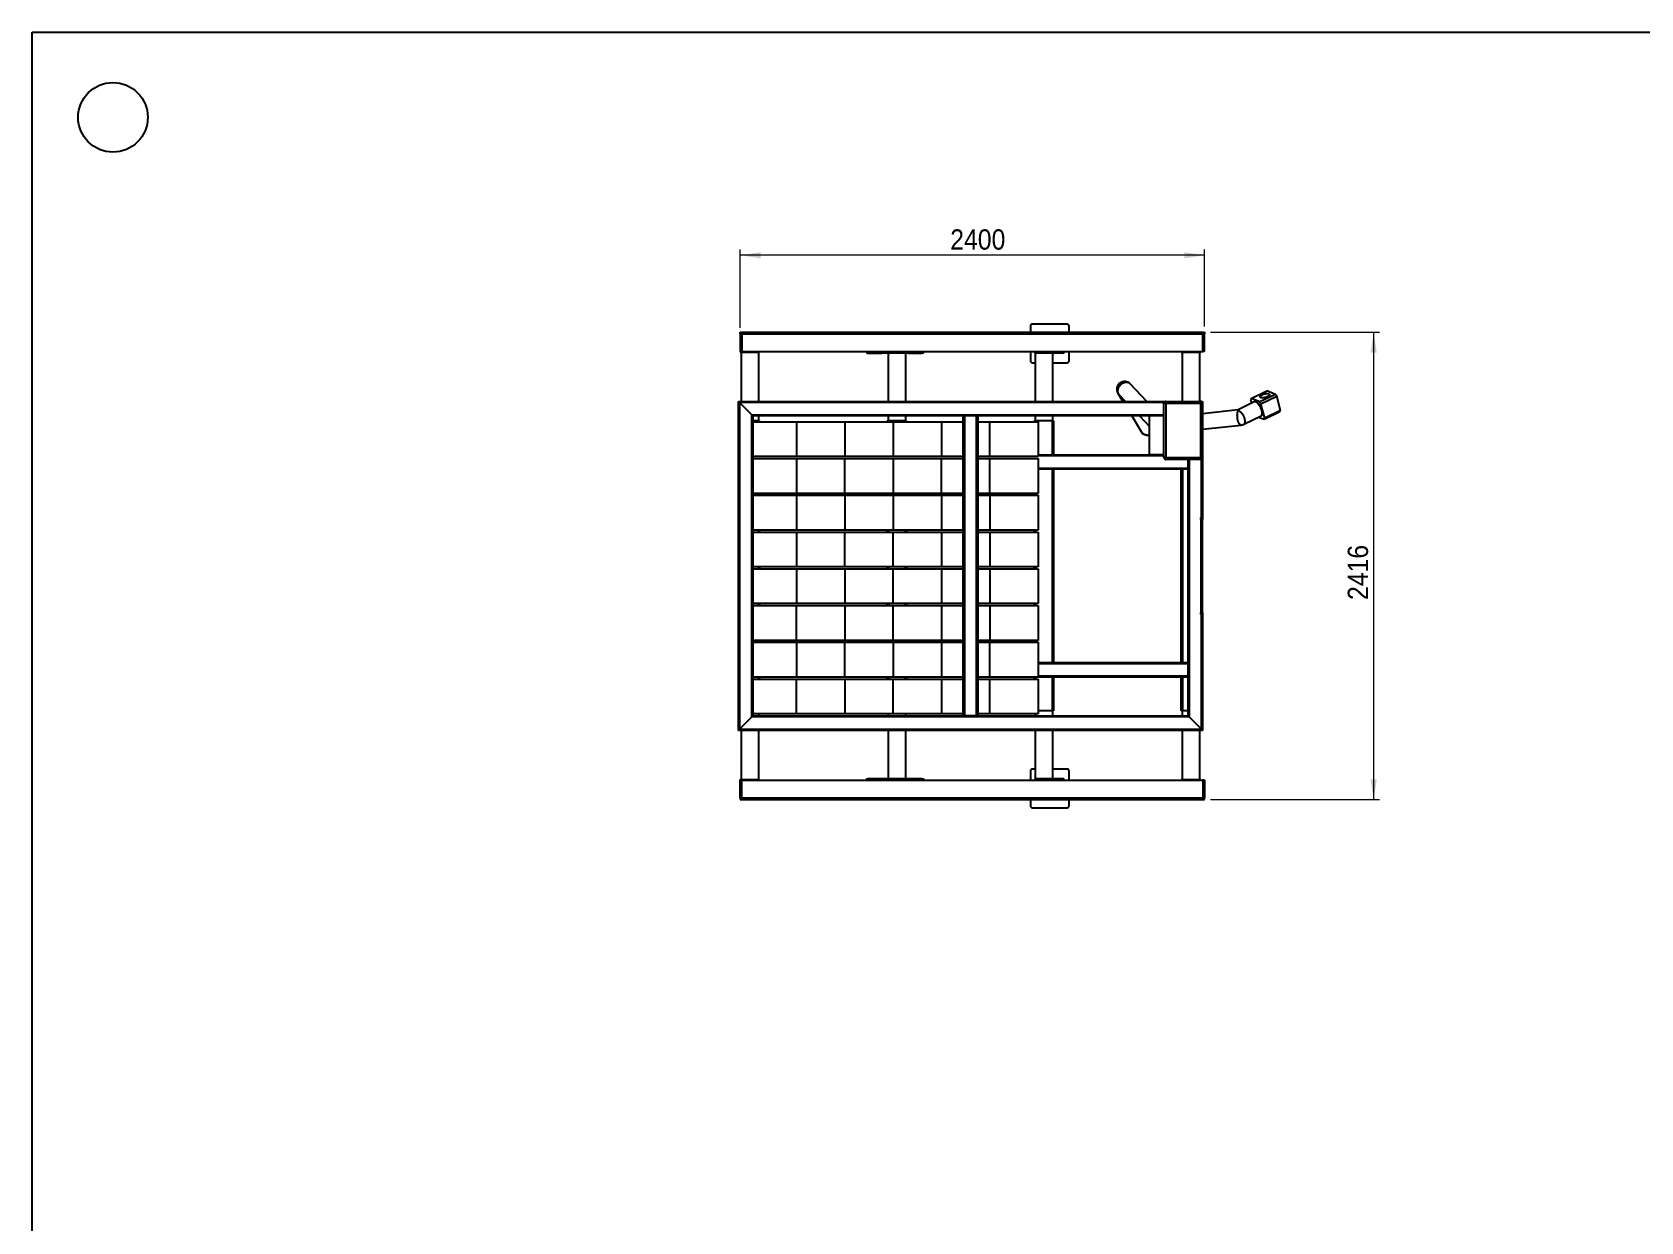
# Model space of a CAD drawing. Header units: millimetres. Extents: x 0 to 17520, y 0 to 12300.
# Drawn here: x 300 to 8616, y 6150 to 12300 of the extents above; entities that cross this region are included whole.
import ezdxf

# ---------------------------------------------------------------- set-up
doc = ezdxf.new("R2010")
doc.units = ezdxf.units.MM
doc.header["$LTSCALE"] = 30
doc.styles.add('SLDTEXTSTYLE5', font='GOTHIC.TTF', dxfattribs={"width": 0.913})
doc.dimstyles.new('SLDDIMSTYLE0', dxfattribs={"dimtxt": 105, "dimasz": 105, "dimexe": 0, "dimexo": 0.0625, "dimgap": 26.25, "dimtad": 1, "dimrnd": 1e-09, "dimzin": 12, "dimdsep": 46, "dimtxsty": 'SLDTEXTSTYLE5', "dimsah": 1, "dimcen": 0.09, "dimadec": 0, "dimazin": 3, "dimtfac": 1, "dimtdec": 3, "dimtofl": 0, "dimtmove": 0, "dimatfit": 3, "dimfxl": 0, "dimfrac": 2, "dimtolj": 1, "dimtzin": 12, "dimarcsym": 0})

# ---------------------------------------------------------------- blocks, each defined once
blk = doc.blocks.new('블럭4')
for p, q in [((300, 300), (300, 12300)), ((300, 12300), (17520, 12300))]:
    blk.add_line(p, q)
blk.add_circle((717.6, 11859.8), 180)
blk = doc.blocks.new('_D')
at = {"color": 7, "linetype": 'Continuous', "lineweight": 0}
for p, q in [((3960.7, 10770.8), (3960.7, 11176.6)), ((6360.7, 11146.6), (3960.7, 11146.6)), ((6360.7, 10778.8), (6360.7, 11176.6))]:
    blk.add_line(p, q, dxfattribs=at)
at = {"color": 7, "linetype": 'Continuous', "lineweight": 18}
for points in [[(3960.7, 11146.6), (4065.7, 11130.5), (4065.7, 11162.8)], [(6360.7, 11146.6), (6255.7, 11162.8), (6255.7, 11130.5)]]:
    blk.add_solid(points, dxfattribs=at)
at = {"color": 7, "linetype": 'Continuous', "lineweight": 18, "insert": (5046, 11280.7), "char_height": 105, "attachment_point": 1, "style": 'SLDTEXTSTYLE5'}
blk.add_mtext('2400', dxfattribs=at)
blk = doc.blocks.new('_D_1')
at = {"color": 7, "linetype": 'Continuous', "lineweight": 0}
for p, q in [((6390.7, 10748.8), (7265.1, 10748.8)), ((7235.1, 8332.8), (7235.1, 10748.8)), ((6390.7, 8332.8), (7265.1, 8332.8))]:
    blk.add_line(p, q, dxfattribs=at)
at = {"color": 7, "linetype": 'Continuous', "lineweight": 18}
for points in [[(7235.1, 10748.8), (7219, 10643.8), (7251.3, 10643.8)], [(7235.1, 8332.8), (7251.3, 8437.8), (7219, 8437.8)]]:
    blk.add_solid(points, dxfattribs=at)
at = {"color": 7, "linetype": 'Continuous', "lineweight": 18, "insert": (7101, 9364.5), "char_height": 105, "attachment_point": 1, "rotation": 90, "style": 'SLDTEXTSTYLE5'}
blk.add_mtext('2416', dxfattribs=at)

msp = doc.modelspace()

# ---------------------------------------------------------------- linework, layer by layer
for p, q in [((3960.73, 10740.051), (3960.73, 10748.788)), ((3960.73, 10748.788), (6360.73, 10748.788)), ((3960.73, 10740.051), (3969.467, 10740.051)), ((3960.73, 10740.051), (3960.73, 10645.788)), ((3969.467, 10740.051), (6351.993, 10740.051)), ((3969.467, 10740.051), (3969.467, 10648.788)), ((5460.73, 10780.788), (5460.73, 10748.788)), ((5650.73, 10790.788), (5470.73, 10790.788)), ((5660.73, 10748.788), (5660.73, 10780.788)), ((6351.993, 10740.051), (6360.73, 10740.051)), ((6351.993, 10648.788), (6351.993, 10740.051)), ((6360.73, 10748.788), (6360.73, 10740.051)), ((6360.73, 10648.788), (6360.73, 10740.051)), ((3960.73, 10645.788), (4060.73, 10645.788)), ((3969.467, 10648.788), (3960.761, 10648.788)), ((3965.73, 10645.788), (3965.73, 10390.788)), ((3969.467, 10648.788), (6351.993, 10648.788)), ((4055.73, 10390.788), (4055.73, 10645.788)), ((4060.73, 10648.788), (4060.73, 10645.788)), ((4685.73, 10646.788), (4685.73, 10648.788)), ((4688.93, 10645.988), (4688.93, 10648.788)), ((4720.73, 10648.788), (4720.73, 10645.788)), ((4720.73, 10645.788), (4820.73, 10645.788)), ((4725.73, 10645.788), (4725.73, 10643.988)), ((4815.73, 10643.988), (4815.73, 10645.788)), ((4820.73, 10648.788), (4820.73, 10645.788)), ((4832.53, 10648.788), (4832.53, 10645.988)), ((4835.73, 10648.788), (4835.73, 10646.788)), ((5460.73, 10648.788), (5460.73, 10600.788)), ((5480.73, 10648.788), (5480.73, 10645.788)), ((5480.73, 10645.788), (5580.73, 10645.788)), ((5485.73, 10646.788), (5485.73, 10648.788)), ((5485.73, 10645.788), (5485.73, 10390.788)), ((5488.93, 10645.988), (5488.93, 10648.788)), ((5575.73, 10643.988), (5575.73, 10645.788)), ((5580.73, 10648.788), (5580.73, 10645.788)), ((5632.53, 10648.788), (5632.53, 10645.988)), ((5635.73, 10648.788), (5635.73, 10646.788)), ((5660.73, 10600.788), (5660.73, 10648.788)), ((6240.73, 10648.788), (6240.73, 10645.788)), ((6240.73, 10645.788), (6340.73, 10645.788)), ((6245.73, 10645.788), (6245.73, 10390.788)), ((6335.73, 10390.788), (6335.73, 10645.788)), ((6340.73, 10648.788), (6340.73, 10645.788)), ((6360.73, 10648.788), (6351.993, 10648.788)), ((4620.73, 10640.788), (4691.73, 10640.788)), ((4830.53, 10643.988), (4690.93, 10643.988)), ((4829.73, 10640.788), (4691.73, 10640.788)), ((4725.73, 10640.788), (4725.73, 10390.788)), ((4815.73, 10390.788), (4815.73, 10640.788)), ((4829.73, 10640.788), (4900.73, 10640.788)), ((5470.73, 10590.788), (5485.73, 10590.788)), ((5630.53, 10643.988), (5490.93, 10643.988)), ((5629.73, 10640.788), (5491.73, 10640.788)), ((5575.73, 10390.788), (5575.73, 10640.788)), ((5575.73, 10590.788), (5650.73, 10590.788)), ((6063.136, 10390.788), (5975.903, 10481.629)), ((5912.867, 10433.153), (5938.607, 10390.788)), ((5919.406, 10424.963), (5952.223, 10390.788)), ((6599.117, 10399.958), (6603.947, 10381.517)), ((6601.632, 10405.758), (6683.043, 10445.194)), ((6645.769, 10388.346), (6601.632, 10405.758)), ((6727.179, 10427.781), (6645.769, 10388.346)), ((6652.251, 10378.995), (6733.662, 10418.43)), ((6727.179, 10427.781), (6683.043, 10445.194)), ((6753.127, 10344.108), (6733.662, 10418.43)), ((3950.73, 10390.788), (6160.73, 10390.788)), ((3950.73, 8690.788), (3950.73, 10390.788)), ((4019.73, 10321.788), (3956.73, 10384.788)), ((3956.73, 10384.788), (3956.73, 8696.788)), ((6151.565, 10384.788), (3956.73, 10384.788)), ((4019.73, 8759.788), (4019.73, 10321.788)), ((4019.73, 10321.788), (6150.73, 10321.788)), ((5113.23, 10315.788), (4025.73, 10315.788)), ((4025.73, 10315.788), (4025.73, 8765.788)), ((4055.73, 10290.788), (4055.73, 10315.788)), ((4725.73, 10315.788), (4725.73, 10290.788)), ((4815.73, 10290.788), (4815.73, 10315.788)), ((5113.23, 8765.788), (5113.23, 10315.788)), ((5113.23, 10315.788), (5119.23, 10315.788)), ((5119.23, 10315.788), (5119.23, 8765.788)), ((5182.23, 10315.788), (5119.23, 10315.788)), ((5182.23, 8765.788), (5182.23, 10315.788)), ((5182.23, 10315.788), (5188.23, 10315.788)), ((5188.23, 10315.788), (5188.23, 8765.788)), ((6150.73, 10315.788), (5188.23, 10315.788)), ((5485.73, 10315.788), (5485.73, 10290.788)), ((5575.73, 10290.788), (5575.73, 10315.788)), ((5984.175, 10315.788), (6033.27, 10234.982)), ((6024.245, 10315.788), (6075.73, 10262.173)), ((6075.73, 10115.788), (6075.73, 10315.788)), ((6160.73, 10380.788), (6150.73, 10380.788)), ((6150.73, 10100.788), (6150.73, 10380.788)), ((6160.73, 10380.788), (6160.73, 10390.788)), ((6160.73, 10390.788), (6340.73, 10390.788)), ((6160.73, 10380.788), (6160.73, 10100.788)), ((6340.73, 10380.788), (6160.73, 10380.788)), ((6340.73, 10390.788), (6350.73, 10390.788)), ((6340.73, 10380.788), (6340.73, 10390.788)), ((6350.73, 10380.788), (6340.73, 10380.788)), ((6340.73, 10100.788), (6340.73, 10380.788)), ((6350.73, 10390.788), (6350.73, 10380.788)), ((6350.73, 10380.788), (6350.73, 10100.788)), ((6534.62, 10347.933), (6350.73, 10327.49)), ((6617.979, 10388.314), (6534.614, 10347.932)), ((6563.303, 10272.938), (6652.855, 10316.317)), ((6671.716, 10304.673), (6652.251, 10378.995)), ((6669.201, 10298.873), (6750.612, 10338.308)), ((6753.127, 10344.108), (6671.716, 10304.673)), ((4054.73, 10290.788), (4025.73, 10290.788)), ((4025.73, 10285.788), (4250.73, 10285.788)), ((4054.73, 10290.788), (4060.73, 10290.788)), ((4054.73, 10285.788), (4054.73, 10290.788)), ((4060.73, 10290.788), (4060.73, 10285.788)), ((4250.73, 10285.788), (4250.73, 10105.788)), ((4250.73, 10285.788), (4500.73, 10285.788)), ((4500.73, 10285.788), (4500.73, 10105.788)), ((4500.73, 10285.788), (4750.73, 10285.788)), ((4720.73, 10285.788), (4720.73, 10290.788)), ((4720.73, 10290.788), (4726.73, 10290.788)), ((4814.73, 10290.788), (4726.73, 10290.788)), ((4726.73, 10290.788), (4726.73, 10285.788)), ((4750.73, 10285.788), (4750.73, 10105.788)), ((4750.73, 10285.788), (5000.73, 10285.788)), ((4814.73, 10290.788), (4820.73, 10290.788)), ((4814.73, 10285.788), (4814.73, 10290.788)), ((4820.73, 10290.788), (4820.73, 10285.788)), ((5000.73, 10285.788), (5000.73, 10105.788)), ((5000.73, 10285.788), (5113.23, 10285.788)), ((5188.23, 10285.788), (5250.73, 10285.788)), ((5250.73, 10285.788), (5500.73, 10285.788)), ((5250.73, 10105.788), (5250.73, 10285.788)), ((5480.73, 10285.788), (5480.73, 10290.788)), ((5480.73, 10290.788), (5486.73, 10290.788)), ((5574.73, 10290.788), (5486.73, 10290.788)), ((5486.73, 10290.788), (5486.73, 10285.788)), ((5500.73, 10285.788), (5500.73, 10105.788)), ((5574.73, 10290.788), (5580.73, 10290.788)), ((5574.73, 10115.788), (5574.73, 10290.788)), ((5580.73, 10290.788), (5580.73, 10115.788)), ((6350.73, 10246.997), (6550.285, 10269.182)), ((6640.345, 10310.257), (6669.201, 10298.873)), ((6071.875, 10215.996), (6075.73, 10216.425)), ((4250.73, 10105.788), (4025.73, 10105.788)), ((4025.73, 10095.788), (4250.73, 10095.788)), ((4500.73, 10105.788), (4250.73, 10105.788)), ((4250.73, 10095.788), (4250.73, 9915.788)), ((4250.73, 10095.788), (4500.73, 10095.788)), ((4750.73, 10105.788), (4500.73, 10105.788)), ((4500.73, 10095.788), (4750.73, 10095.788)), ((4500.73, 9915.788), (4500.73, 10095.788)), ((5000.73, 10105.788), (4750.73, 10105.788)), ((4750.73, 10095.788), (4750.73, 9915.788)), ((4750.73, 10095.788), (5000.73, 10095.788)), ((5113.23, 10105.788), (5000.73, 10105.788)), ((5000.73, 10095.788), (5113.23, 10095.788)), ((5000.73, 9915.788), (5000.73, 10095.788)), ((5250.73, 10105.788), (5188.23, 10105.788)), ((5188.23, 10095.788), (5250.73, 10095.788)), ((5500.73, 10105.788), (5250.73, 10105.788)), ((5250.73, 9915.788), (5250.73, 10095.788)), ((5250.73, 10095.788), (5500.73, 10095.788)), ((5500.73, 10115.788), (6075.73, 10115.788)), ((6150.73, 10109.788), (5500.73, 10109.788)), ((5500.73, 10095.788), (5500.73, 9915.788)), ((6150.73, 10115.788), (6075.73, 10115.788)), ((6160.73, 10100.788), (6150.73, 10100.788)), ((6160.73, 10100.788), (6340.73, 10100.788)), ((6160.73, 10090.788), (6160.73, 10100.788)), ((6340.73, 10090.788), (6160.73, 10090.788)), ((6275.73, 8765.788), (6275.73, 10090.788)), ((6281.73, 10090.788), (6281.73, 8759.788)), ((6350.73, 10100.788), (6340.73, 10100.788)), ((6340.73, 10090.788), (6340.73, 10100.788)), ((6344.73, 9790.788), (6344.73, 10091.623)), ((6350.73, 10100.788), (6350.73, 9790.788)), ((5500.73, 10046.788), (6275.73, 10046.788)), ((6275.73, 10040.788), (5500.73, 10040.788)), ((5574.73, 9040.788), (5574.73, 10040.788)), ((5580.73, 10040.788), (5580.73, 9040.788)), ((6240.73, 9040.788), (6240.73, 10040.788)), ((6246.73, 10040.788), (6246.73, 9040.788)), ((4250.73, 9915.788), (4025.73, 9915.788)), ((4025.73, 9905.788), (4250.73, 9905.788)), ((4054.73, 9905.788), (4054.73, 9915.788)), ((4060.73, 9915.788), (4060.73, 9905.788)), ((4500.73, 9915.788), (4250.73, 9915.788)), ((4250.73, 9905.788), (4250.73, 9725.788)), ((4250.73, 9905.788), (4500.73, 9905.788)), ((4750.73, 9915.788), (4500.73, 9915.788)), ((4500.73, 9905.788), (4500.73, 9725.788)), ((4500.73, 9905.788), (4750.73, 9905.788)), ((4720.73, 9905.788), (4720.73, 9915.788)), ((4726.73, 9915.788), (4726.73, 9905.788)), ((5000.73, 9915.788), (4750.73, 9915.788)), ((4750.73, 9905.788), (4750.73, 9725.788)), ((4750.73, 9905.788), (5113.23, 9905.788)), ((4814.73, 9905.788), (4814.73, 9915.788)), ((4820.73, 9915.788), (4820.73, 9905.788)), ((5113.23, 9915.788), (5000.73, 9915.788)), ((5000.73, 9905.788), (5000.73, 9725.788)), ((5250.73, 9915.788), (5188.23, 9915.788)), ((5188.23, 9905.788), (5250.73, 9905.788)), ((5500.73, 9915.788), (5250.73, 9915.788)), ((5250.73, 9905.788), (5250.73, 9725.788)), ((5250.73, 9905.788), (5500.73, 9905.788)), ((5480.73, 9905.788), (5480.73, 9915.788)), ((5486.73, 9915.788), (5486.73, 9905.788)), ((5500.73, 9905.788), (5500.73, 9725.788)), ((6340.73, 9780.788), (6340.73, 9790.788)), ((6340.73, 9790.788), (6350.73, 9790.788)), ((6350.73, 9780.788), (6340.73, 9780.788)), ((6340.73, 9780.788), (6340.73, 9300.788)), ((6350.73, 9790.788), (6350.73, 9780.788)), ((6350.73, 9300.788), (6350.73, 9780.788)), ((4250.73, 9725.788), (4025.73, 9725.788)), ((4025.73, 9715.788), (4250.73, 9715.788)), ((4054.73, 9715.788), (4054.73, 9725.788)), ((4060.73, 9725.788), (4060.73, 9715.788)), ((4500.73, 9725.788), (4250.73, 9725.788)), ((4250.73, 9715.788), (4250.73, 9535.788)), ((4250.73, 9715.788), (4500.73, 9715.788)), ((4750.73, 9725.788), (4500.73, 9725.788)), ((4500.73, 9715.788), (4750.73, 9715.788)), ((4500.73, 9535.788), (4500.73, 9715.788)), ((4720.73, 9715.788), (4720.73, 9725.788)), ((4726.73, 9725.788), (4726.73, 9715.788)), ((5000.73, 9725.788), (4750.73, 9725.788)), ((4750.73, 9715.788), (5113.23, 9715.788)), ((4750.73, 9535.788), (4750.73, 9715.788)), ((4814.73, 9715.788), (4814.73, 9725.788)), ((4820.73, 9725.788), (4820.73, 9715.788)), ((5113.23, 9725.788), (5000.73, 9725.788)), ((5000.73, 9715.788), (5000.73, 9535.788)), ((5250.73, 9725.788), (5188.23, 9725.788)), ((5188.23, 9715.788), (5250.73, 9715.788)), ((5500.73, 9725.788), (5250.73, 9725.788)), ((5250.73, 9715.788), (5250.73, 9535.788)), ((5250.73, 9715.788), (5500.73, 9715.788)), ((5480.73, 9715.788), (5480.73, 9725.788)), ((5486.73, 9725.788), (5486.73, 9715.788)), ((5500.73, 9715.788), (5500.73, 9535.788)), ((4250.73, 9535.788), (4025.73, 9535.788)), ((4025.73, 9525.788), (4250.73, 9525.788)), ((4054.73, 9525.788), (4054.73, 9535.788)), ((4060.73, 9535.788), (4060.73, 9525.788)), ((4500.73, 9535.788), (4250.73, 9535.788)), ((4250.73, 9525.788), (4250.73, 9345.788)), ((4250.73, 9525.788), (4500.73, 9525.788)), ((4750.73, 9535.788), (4500.73, 9535.788)), ((4500.73, 9525.788), (4500.73, 9345.788)), ((4500.73, 9525.788), (4750.73, 9525.788)), ((4720.73, 9525.788), (4720.73, 9535.788)), ((4726.73, 9535.788), (4726.73, 9525.788)), ((5000.73, 9535.788), (4750.73, 9535.788)), ((4750.73, 9345.788), (4750.73, 9525.788)), ((4750.73, 9525.788), (5113.23, 9525.788)), ((4814.73, 9525.788), (4814.73, 9535.788)), ((4820.73, 9535.788), (4820.73, 9525.788)), ((5113.23, 9535.788), (5000.73, 9535.788)), ((5000.73, 9525.788), (5000.73, 9345.788)), ((5250.73, 9535.788), (5188.23, 9535.788)), ((5188.23, 9525.788), (5250.73, 9525.788)), ((5500.73, 9535.788), (5250.73, 9535.788)), ((5250.73, 9525.788), (5250.73, 9345.788)), ((5250.73, 9525.788), (5500.73, 9525.788)), ((5480.73, 9525.788), (5480.73, 9535.788)), ((5486.73, 9535.788), (5486.73, 9525.788)), ((5500.73, 9525.788), (5500.73, 9345.788)), ((4250.73, 9345.788), (4025.73, 9345.788)), ((4025.73, 9335.788), (4500.73, 9335.788)), ((4054.73, 9335.788), (4054.73, 9345.788)), ((4060.73, 9345.788), (4060.73, 9335.788)), ((4500.73, 9345.788), (4250.73, 9345.788)), ((4250.73, 9155.788), (4250.73, 9335.788)), ((4750.73, 9345.788), (4500.73, 9345.788)), ((4500.73, 9335.788), (4500.73, 9155.788)), ((4500.73, 9335.788), (4750.73, 9335.788)), ((4720.73, 9335.788), (4720.73, 9345.788)), ((4726.73, 9345.788), (4726.73, 9335.788)), ((5000.73, 9345.788), (4750.73, 9345.788)), ((4750.73, 9155.788), (4750.73, 9335.788)), ((4750.73, 9335.788), (5000.73, 9335.788)), ((4814.73, 9335.788), (4814.73, 9345.788)), ((4820.73, 9345.788), (4820.73, 9335.788)), ((5113.23, 9345.788), (5000.73, 9345.788)), ((5000.73, 9335.788), (5000.73, 9155.788)), ((5000.73, 9335.788), (5113.23, 9335.788)), ((5250.73, 9345.788), (5188.23, 9345.788)), ((5188.23, 9335.788), (5250.73, 9335.788)), ((5500.73, 9345.788), (5250.73, 9345.788)), ((5250.73, 9335.788), (5250.73, 9155.788)), ((5250.73, 9335.788), (5500.73, 9335.788)), ((5480.73, 9335.788), (5480.73, 9345.788)), ((5486.73, 9345.788), (5486.73, 9335.788)), ((5500.73, 9335.788), (5500.73, 9155.788)), ((6340.73, 9300.788), (6350.73, 9300.788)), ((6340.73, 9290.788), (6340.73, 9300.788)), ((6350.73, 9290.788), (6340.73, 9290.788)), ((6344.73, 8696.788), (6344.73, 9290.788)), ((6350.73, 9300.788), (6350.73, 9290.788)), ((6350.73, 9290.788), (6350.73, 8690.788)), ((4500.73, 9155.788), (4025.73, 9155.788)), ((4054.73, 9145.788), (4054.73, 9155.788)), ((4060.73, 9155.788), (4060.73, 9145.788)), ((4750.73, 9155.788), (4500.73, 9155.788)), ((4720.73, 9145.788), (4720.73, 9155.788)), ((4726.73, 9155.788), (4726.73, 9145.788)), ((5000.73, 9155.788), (4750.73, 9155.788)), ((4814.73, 9145.788), (4814.73, 9155.788)), ((4820.73, 9155.788), (4820.73, 9145.788)), ((5113.23, 9155.788), (5000.73, 9155.788)), ((5250.73, 9155.788), (5188.23, 9155.788)), ((5500.73, 9155.788), (5250.73, 9155.788)), ((5480.73, 9145.788), (5480.73, 9155.788)), ((5486.73, 9155.788), (5486.73, 9145.788)), ((4025.73, 9145.788), (4250.73, 9145.788)), ((4250.73, 9145.788), (4250.73, 8965.788)), ((4250.73, 9145.788), (4500.73, 9145.788)), ((4500.73, 9145.788), (4750.73, 9145.788)), ((4500.73, 8965.788), (4500.73, 9145.788)), ((4750.73, 9145.788), (4750.73, 8965.788)), ((4750.73, 9145.788), (5113.23, 9145.788)), ((5000.73, 9145.788), (5000.73, 8965.788)), ((5188.23, 9145.788), (5250.73, 9145.788)), ((5250.73, 9145.788), (5500.73, 9145.788)), ((5250.73, 8965.788), (5250.73, 9145.788)), ((5500.73, 9145.788), (5500.73, 8965.788)), ((5500.73, 9040.788), (6275.73, 9040.788)), ((6275.73, 9034.788), (5500.73, 9034.788)), ((4250.73, 8965.788), (4025.73, 8965.788)), ((4025.73, 8955.788), (4250.73, 8955.788)), ((4054.73, 8955.788), (4054.73, 8965.788)), ((4060.73, 8965.788), (4060.73, 8955.788)), ((4500.73, 8965.788), (4250.73, 8965.788)), ((4250.73, 8955.788), (4500.73, 8955.788)), ((4250.73, 8775.788), (4250.73, 8955.788)), ((4750.73, 8965.788), (4500.73, 8965.788)), ((4500.73, 8955.788), (4500.73, 8775.788)), ((4500.73, 8955.788), (4750.73, 8955.788)), ((4720.73, 8955.788), (4720.73, 8965.788)), ((4726.73, 8965.788), (4726.73, 8955.788)), ((5000.73, 8965.788), (4750.73, 8965.788)), ((4750.73, 8955.788), (5000.73, 8955.788)), ((4750.73, 8775.788), (4750.73, 8955.788)), ((4814.73, 8955.788), (4814.73, 8965.788)), ((4820.73, 8965.788), (4820.73, 8955.788)), ((5113.23, 8965.788), (5000.73, 8965.788)), ((5000.73, 8955.788), (5000.73, 8775.788)), ((5000.73, 8955.788), (5113.23, 8955.788)), ((5250.73, 8965.788), (5188.23, 8965.788)), ((5188.23, 8955.788), (5250.73, 8955.788)), ((5500.73, 8965.788), (5250.73, 8965.788)), ((5250.73, 8955.788), (5500.73, 8955.788)), ((5250.73, 8775.788), (5250.73, 8955.788)), ((5480.73, 8955.788), (5480.73, 8965.788)), ((5486.73, 8965.788), (5486.73, 8955.788)), ((5500.73, 8971.788), (6275.73, 8971.788)), ((6275.73, 8965.788), (5500.73, 8965.788)), ((5500.73, 8955.788), (5500.73, 8775.788)), ((5574.73, 8790.788), (5574.73, 8965.788)), ((5580.73, 8965.788), (5580.73, 8790.788)), ((6240.73, 8790.788), (6240.73, 8965.788)), ((6246.73, 8965.788), (6246.73, 8790.788)), ((4019.73, 8759.788), (3956.73, 8696.788)), ((6281.73, 8759.788), (4019.73, 8759.788)), ((4250.73, 8775.788), (4025.73, 8775.788)), ((4025.73, 8765.788), (5113.23, 8765.788)), ((4055.73, 8765.788), (4055.73, 8775.788)), ((4500.73, 8775.788), (4250.73, 8775.788)), ((4750.73, 8775.788), (4500.73, 8775.788)), ((4725.73, 8775.788), (4725.73, 8765.788)), ((5000.73, 8775.788), (4750.73, 8775.788)), ((4815.73, 8765.788), (4815.73, 8775.788)), ((5113.23, 8775.788), (5000.73, 8775.788)), ((5119.23, 8765.788), (5113.23, 8765.788)), ((5182.23, 8765.788), (5119.23, 8765.788)), ((5188.23, 8765.788), (5182.23, 8765.788)), ((5500.73, 8775.788), (5188.23, 8775.788)), ((5188.23, 8765.788), (6275.73, 8765.788)), ((5485.73, 8775.788), (5485.73, 8765.788)), ((5574.73, 8790.788), (5500.73, 8790.788)), ((5580.73, 8790.788), (5574.73, 8790.788)), ((5575.73, 8765.788), (5575.73, 8790.788)), ((6246.73, 8790.788), (6240.73, 8790.788)), ((6245.73, 8790.788), (6245.73, 8765.788)), ((6275.73, 8790.788), (6246.73, 8790.788)), ((6281.73, 8759.788), (6344.73, 8696.788)), ((6350.73, 8690.788), (3950.73, 8690.788)), ((3956.73, 8696.788), (6344.73, 8696.788)), ((3965.73, 8690.788), (3965.73, 8435.788)), ((4055.73, 8435.788), (4055.73, 8690.788)), ((4725.73, 8690.788), (4725.73, 8440.788)), ((4815.73, 8440.788), (4815.73, 8690.788)), ((5485.73, 8690.788), (5485.73, 8435.788)), ((5575.73, 8440.788), (5575.73, 8690.788)), ((6245.73, 8690.788), (6245.73, 8435.788)), ((6335.73, 8435.788), (6335.73, 8690.788)), ((5485.73, 8490.788), (5470.73, 8490.788)), ((5650.73, 8490.788), (5575.73, 8490.788)), ((3960.73, 8341.524), (3960.73, 8435.788)), ((3960.73, 8435.788), (4060.73, 8435.788)), ((3969.467, 8432.788), (3960.761, 8432.788)), ((3969.467, 8341.524), (3969.467, 8432.788)), ((3969.467, 8432.788), (6351.993, 8432.788)), ((4060.73, 8432.788), (4060.73, 8435.788)), ((4691.73, 8440.788), (4620.73, 8440.788)), ((4685.73, 8434.788), (4685.73, 8432.788)), ((4688.93, 8435.588), (4688.93, 8432.788)), ((4830.53, 8437.588), (4690.93, 8437.588)), ((4829.73, 8440.788), (4691.73, 8440.788)), ((4720.73, 8435.788), (4820.73, 8435.788)), ((4720.73, 8432.788), (4720.73, 8435.788)), ((4725.73, 8437.588), (4725.73, 8435.788)), ((4815.73, 8435.788), (4815.73, 8437.588)), ((4820.73, 8432.788), (4820.73, 8435.788)), ((4900.73, 8440.788), (4829.73, 8440.788)), ((4832.53, 8432.788), (4832.53, 8435.588)), ((4835.73, 8432.788), (4835.73, 8434.788)), ((5460.73, 8480.788), (5460.73, 8432.788)), ((5480.73, 8432.788), (5480.73, 8435.788)), ((5480.73, 8435.788), (5580.73, 8435.788)), ((5485.73, 8434.788), (5485.73, 8432.788)), ((5488.93, 8435.588), (5488.93, 8432.788)), ((5630.53, 8437.588), (5490.93, 8437.588)), ((5629.73, 8440.788), (5491.73, 8440.788)), ((5575.73, 8435.788), (5575.73, 8437.588)), ((5580.73, 8432.788), (5580.73, 8435.788)), ((5632.53, 8432.788), (5632.53, 8435.588)), ((5635.73, 8432.788), (5635.73, 8434.788)), ((5660.73, 8432.788), (5660.73, 8480.788)), ((6240.73, 8435.788), (6340.73, 8435.788)), ((6240.73, 8432.788), (6240.73, 8435.788)), ((6340.73, 8432.788), (6340.73, 8435.788)), ((6351.993, 8432.788), (6351.993, 8341.524)), ((6360.73, 8432.788), (6351.993, 8432.788)), ((6360.73, 8432.788), (6360.73, 8341.524)), ((3960.73, 8341.524), (3960.73, 8332.788)), ((3960.73, 8341.524), (3969.467, 8341.524)), ((3960.73, 8332.788), (6360.73, 8332.788)), ((3969.467, 8341.524), (6351.993, 8341.524)), ((5460.73, 8332.788), (5460.73, 8300.788)), ((5660.73, 8300.788), (5660.73, 8332.788)), ((6351.993, 8341.524), (6360.73, 8341.524)), ((6360.73, 8332.788), (6360.73, 8341.524)), ((5470.73, 8290.788), (5650.73, 8290.788))]:
    msp.add_line(p, q)
at = {"flags": 128}
for points in [[(5975.903, 10481.629), (5974.404, 10483.06), (5972.103, 10484.84), (5969.582, 10486.35), (5966.863, 10487.574), (5963.97, 10488.502), (5960.928, 10489.127), (5957.764, 10489.442), (5954.506, 10489.445), (5951.182, 10489.135), (5947.822, 10488.517), (5944.456, 10487.594), (5941.112, 10486.376), (5937.82, 10484.872), (5934.61, 10483.096), (5931.509, 10481.064), (5928.544, 10478.794), (5925.742, 10476.304), (5923.127, 10473.619), (5920.723, 10470.76), (5918.55, 10467.753), (5916.628, 10464.624), (5914.972, 10461.402), (5913.599, 10458.114), (5912.52, 10454.789), (5911.744, 10451.456), (5911.278, 10448.145), (5911.127, 10444.885), (5911.292, 10441.704), (5911.771, 10438.631), (5912.56, 10435.692), (5913.652, 10432.913), (5915.037, 10430.319), (5916.084, 10428.751)], [(6652.194, 10410.854), (6650.766, 10411.543), (6649.643, 10412.361), (6648.842, 10413.296), (6648.374, 10414.335), (6648.245, 10415.464), (6648.458, 10416.666), (6649.008, 10417.925), (6649.889, 10419.224), (6651.088, 10420.543), (6652.588, 10421.864), (6654.368, 10423.17), (6656.404, 10424.441), (6658.666, 10425.659), (6661.123, 10426.808), (6663.74, 10427.872), (6666.481, 10428.835), (6669.307, 10429.684), (6672.179, 10430.407), (6675.055, 10430.994), (6677.897, 10431.437), (6680.663, 10431.729), (6683.316, 10431.867), (6685.817, 10431.848), (6688.132, 10431.673), (6690.228, 10431.343), (6692.077, 10430.865), (6693.65, 10430.244), (6694.928, 10429.489), (6695.891, 10428.612), (6696.527, 10427.623), (6696.826, 10426.537), (6696.784, 10425.369), (6696.402, 10424.137), (6695.685, 10422.856), (6694.644, 10421.545), (6693.292, 10420.222), (6691.649, 10418.906), (6689.737, 10417.616), (6687.585, 10416.369), (6685.221, 10415.183), (6682.68, 10414.074), (6679.996, 10413.059), (6677.207, 10412.152), (6674.353, 10411.364), (6671.474, 10410.708), (6668.61, 10410.192), (6665.801, 10409.824), (6663.087, 10409.609), (6660.505, 10409.549), (6658.093, 10409.646), (6655.884, 10409.899), (6653.908, 10410.304), (6652.194, 10410.854)], [(3956.73, 10384.788), (3955.559, 10385.958), (3954.434, 10387.084), (3953.397, 10388.121), (3952.487, 10389.031), (3951.741, 10389.777), (3951.187, 10390.331), (3950.845, 10390.673), (3950.73, 10390.788)], [(3956.73, 10384.788), (3955.688, 10385.83), (3954.678, 10386.84), (3953.73, 10387.788), (3952.873, 10388.645), (3952.134, 10389.384), (3951.534, 10389.984), (3951.092, 10390.426), (3950.821, 10390.697), (3950.73, 10390.788)], [(4025.73, 10315.788), (4025.615, 10315.903), (4025.273, 10316.245), (4024.719, 10316.799), (4023.973, 10317.545), (4023.063, 10318.454), (4022.026, 10319.492), (4020.9, 10320.617), (4019.73, 10321.788)], [(4025.73, 10315.788), (4025.615, 10315.903), (4025.273, 10316.245), (4024.719, 10316.799), (4023.973, 10317.545), (4023.063, 10318.454), (4022.026, 10319.492), (4020.9, 10320.617), (4019.73, 10321.788)], [(6347.801, 10387.859), (6348.063, 10388.121), (6348.973, 10389.031), (6349.719, 10389.777), (6350.273, 10390.331), (6350.615, 10390.673), (6350.73, 10390.788)], [(6347.801, 10387.859), (6348.063, 10388.121), (6348.973, 10389.031), (6349.719, 10389.777), (6350.273, 10390.331), (6350.615, 10390.673), (6350.73, 10390.788)], [(6540.408, 10276.083), (6539.056, 10278.33), (6537.764, 10280.845), (6536.543, 10283.607), (6535.404, 10286.592), (6534.356, 10289.774), (6533.411, 10293.123), (6532.574, 10296.612), (6531.854, 10300.209), (6531.258, 10303.882), (6530.79, 10307.6), (6530.454, 10311.33), (6530.254, 10315.039), (6530.19, 10318.694), (6530.265, 10322.263), (6530.477, 10325.716), (6530.824, 10329.021), (6531.303, 10332.149), (6531.91, 10335.073), (6532.64, 10337.768), (6533.486, 10340.209), (6534.441, 10342.375), (6535.496, 10344.248), (6535.956, 10344.927)], [(6535.956, 10344.927), (6535.996, 10344.913), (6538.009, 10344.048), (6540.09, 10342.875), (6542.223, 10341.404), (6544.387, 10339.647), (6546.564, 10337.621), (6548.735, 10335.342), (6550.881, 10332.832), (6552.983, 10330.111), (6555.022, 10327.204), (6556.981, 10324.137), (6558.842, 10320.936), (6560.589, 10317.63), (6562.207, 10314.247), (6563.681, 10310.818), (6564.999, 10307.372), (6566.148, 10303.94), (6567.119, 10300.552)], [(6652.855, 10316.317), (6653.723, 10316.813), (6654.982, 10317.862), (6656.068, 10319.213), (6656.973, 10320.855), (6657.689, 10322.773), (6658.209, 10324.951), (6658.528, 10327.369), (6658.645, 10330.007), (6658.557, 10332.841), (6658.266, 10335.846), (6657.775, 10338.995), (6657.086, 10342.262), (6656.208, 10345.617), (6655.146, 10349.031), (6653.912, 10352.474), (6652.514, 10355.915), (6650.967, 10359.325), (6649.282, 10362.673), (6647.476, 10365.93), (6645.564, 10369.068), (6643.563, 10372.058), (6641.49, 10374.875), (6639.364, 10377.493), (6637.203, 10379.891), (6635.027, 10382.045), (6632.854, 10383.939), (6630.703, 10385.555), (6628.594, 10386.878), (6626.544, 10387.898), (6624.573, 10388.605), (6622.697, 10388.994), (6620.933, 10389.06), (6619.296, 10388.803), (6617.979, 10388.314)], [(6550.285, 10269.182), (6549.088, 10269.173), (6547.637, 10269.485), (6546.171, 10270.143), (6544.702, 10271.142), (6543.243, 10272.474), (6541.808, 10274.126), (6540.408, 10276.083)], [(6567.119, 10300.552), (6567.903, 10297.237), (6568.494, 10294.026), (6568.886, 10290.945), (6569.075, 10288.022), (6569.061, 10285.284), (6568.842, 10282.753), (6568.422, 10280.452), (6567.804, 10278.401), (6566.992, 10276.619), (6565.995, 10275.121), (6564.822, 10273.92), (6563.481, 10273.027), (6563.303, 10272.938)], [(4019.73, 8759.788), (4020.9, 8760.958), (4022.026, 8762.084), (4023.063, 8763.121), (4023.973, 8764.031), (4024.719, 8764.777), (4025.273, 8765.331), (4025.615, 8765.673), (4025.73, 8765.788)], [(4025.73, 8765.788), (4025.639, 8765.697), (4025.368, 8765.426), (4024.926, 8764.984), (4024.326, 8764.384), (4023.587, 8763.645), (4022.73, 8762.788), (4021.782, 8761.84), (4020.772, 8760.83), (4019.73, 8759.788)], [(6281.73, 8759.788), (6280.559, 8760.958), (6279.434, 8762.084), (6278.397, 8763.121), (6277.487, 8764.031), (6276.741, 8764.777), (6276.187, 8765.331), (6275.845, 8765.673), (6275.73, 8765.788)], [(6275.73, 8765.788), (6275.845, 8765.673), (6276.187, 8765.331), (6276.741, 8764.777), (6277.487, 8764.031), (6278.397, 8763.121), (6279.434, 8762.084), (6280.559, 8760.958), (6281.73, 8759.788)], [(3950.73, 8690.788), (3950.845, 8690.903), (3951.187, 8691.245), (3951.741, 8691.799), (3952.487, 8692.545), (3953.397, 8693.454), (3954.434, 8694.492), (3955.559, 8695.617), (3956.73, 8696.788)], [(3956.73, 8696.788), (3955.688, 8695.746), (3954.678, 8694.736), (3953.73, 8693.788), (3952.873, 8692.931), (3952.134, 8692.192), (3951.534, 8691.592), (3951.092, 8691.15), (3950.821, 8690.879), (3950.73, 8690.788)], [(6350.73, 8690.788), (6350.639, 8690.879), (6350.368, 8691.15), (6349.926, 8691.592), (6349.326, 8692.192), (6348.587, 8692.931), (6347.73, 8693.788), (6346.782, 8694.736), (6345.772, 8695.746), (6344.73, 8696.788)], [(6344.73, 8696.788), (6345.772, 8695.746), (6346.782, 8694.736), (6347.73, 8693.788), (6348.587, 8692.931), (6349.326, 8692.192), (6349.926, 8691.592), (6350.368, 8691.15), (6350.639, 8690.879), (6350.73, 8690.788)]]:
    msp.add_lwpolyline(points, dxfattribs=at)
for centre, radius, start, end in [((5470.73, 10780.788), 10, 90, 180), ((5650.73, 10780.788), 10, 0, 90), ((4620.73, 10650.788), 10, 191.536959, 270), ((4691.73, 10646.788), 6, 180, 270), ((4690.93, 10645.988), 2, 180, 270), ((4829.73, 10646.788), 6, 270, 0), ((4830.53, 10645.988), 2, 270, 0), ((4900.73, 10650.788), 10, 270, 348.463041), ((5491.73, 10646.788), 6, 180, 270), ((5490.93, 10645.988), 2, 180, 270), ((5629.73, 10646.788), 6, 270, 0), ((5630.53, 10645.988), 2, 270, 0), ((5470.73, 10600.788), 10, 180, 270), ((5650.73, 10600.788), 10, 270, 0), ((5947.052, 10453.923), 40, 43.8394166, 211.2816554), ((5947.052, 10453.923), 40, 121.5217926, 211.2816554), ((5947.052, 10453.923), 40, 43.8394166, 121.5217926), ((5940.32, 10449.836), 32.125, 211.286428, 221.0226977), ((6620.801, 10394.003), 22.486, 148.4808076, 164.6439642), ((6623.24, 10348.795), 130.545, 32.2366218, 37.2319528), ((6160.73, 10380.788), 10, 90, 180), ((6340.73, 10380.788), 10, 0, 90), ((6541.829, 10309.36), 130.545, 32.2366218, 37.2319528), ((6731.449, 10350.061), 22.48, 328.4775368, 344.6452526), ((6067.455, 10255.751), 40, 211.2816554, 276.3435809), ((6062.92, 10253.888), 35.165, 212.523512, 273.914858), ((6545.865, 10308.937), 40, 276.3435809, 295.8455296), ((6650.037, 10310.626), 22.482, 328.4792665, 344.6455053), ((6071.599, 10224.402), 8.41, 221.7215526, 271.8825243), ((6160.73, 10100.788), 10, 180, 270), ((6340.73, 10100.788), 10, 270, 0), ((5470.73, 8480.788), 10, 90, 180), ((5650.73, 8480.788), 10, 0, 90), ((4620.73, 8430.788), 10, 90, 168.463041), ((4691.73, 8434.788), 6, 90, 180), ((4690.93, 8435.588), 2, 90, 180), ((4829.73, 8434.788), 6, 0, 90), ((4830.53, 8435.588), 2, 0, 90), ((4900.73, 8430.788), 10, 11.536959, 90), ((5491.73, 8434.788), 6, 90, 180), ((5490.93, 8435.588), 2, 90, 180), ((5629.73, 8434.788), 6, 0, 90), ((5630.53, 8435.588), 2, 0, 90), ((5470.73, 8300.788), 10, 180, 270), ((5650.73, 8300.788), 10, 270, 0)]:
    msp.add_arc(centre, radius, start, end)

# ---------------------------------------------------------------- block references
at = {"color": 7, "linetype": 'Continuous'}
msp.add_blockref('블럭4', (0, 0), dxfattribs=at)

# ---------------------------------------------------------------- dimensions: what is measured, and where the dimension line sits
at = {"color": 7, "linetype": 'Continuous', "lineweight": 18}
dim = msp.add_linear_dim(base=(3960.73, 11146.622), p1=(6360.73, 10748.788), p2=(3960.73, 10740.788), dimstyle='SLDDIMSTYLE0', dxfattribs=at)
dim.commit()
dim.dimension.update_dxf_attribs({"geometry": '_D', "text_midpoint": (5201.152, 11146.622), "dimtype": 160})
dim = msp.add_linear_dim(base=(7235.111, 10748.788), p1=(6360.73, 8332.788), p2=(6360.73, 10748.788), angle=90, dimstyle='SLDDIMSTYLE0', dxfattribs=at)
dim.commit()
dim.dimension.update_dxf_attribs({"geometry": '_D_1', "text_midpoint": (7235.111, 9519.685), "dimtype": 160})

doc.saveas('drawing.dxf')
